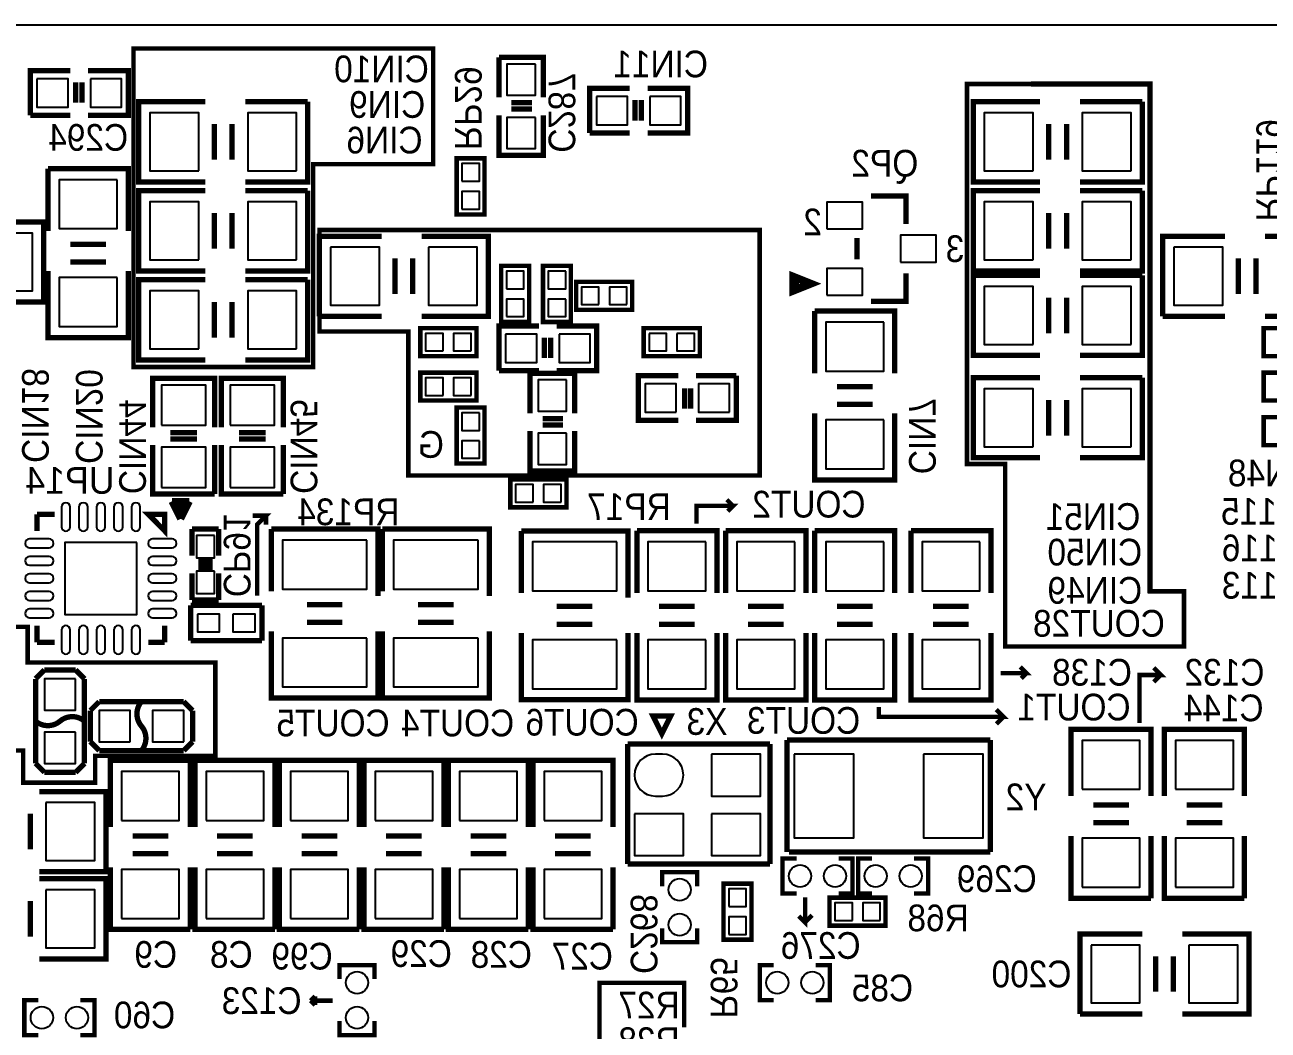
# Model space of a CAD drawing. Extents: x -5 to 120, y 0 to 85.
# Drawn here: x 33.12 to 68.62, y 56.31 to 85 of the extents above; entities that cross this region are included whole.
import ezdxf

# ---------------------------------------------------------------- set-up
doc = ezdxf.new("R2010")
doc.units = 0
for name, color, linetype in [('BG_OUTLINE', 2, 'CONTINUOUS'), ('BG_SILKSCREEN_BOTTOM', 4, 'CONTINUOUS'), ('PG_SILKSCREEN_BOTTOM', 6, 'CONTINUOUS'), ('PIN_BOTTOM', 8, 'CONTINUOUS'), ('RD_SILKSCREEN_BOTTOM', 7, 'CONTINUOUS')]:
    doc.layers.add(name, color=color, linetype=linetype)

msp = doc.modelspace()

# ---------------------------------------------------------------- linework, layer by layer
at = {"layer": 'BG_OUTLINE'}
msp.add_lwpolyline([(0, 1.500124), (0, 83.49996, -0.414214), (1.500124, 85.000084), (113.4999, 85.000084, -0.414214), (115.000024, 83.49996), (115.000024, 1.500124, -0.414214), (113.4999, 0), (1.500124, 0, -0.414214), (0, 1.500124)], format="xyb", dxfattribs=at)
at = {"layer": 'BG_SILKSCREEN_BOTTOM', "const_width": 0.127}
for points in [[(36.703, 75.2348), (36.2204, 75.2348), (36.2204, 84.328), (44.7802, 84.328), (44.7802, 81.026), (41.3512, 81.026), (41.3512, 75.2348), (36.703, 75.2348)], [(41.91, 76.2508), (44.069, 76.2508), (44.069, 72.136), (54.102, 72.136), (54.102, 79.1464), (41.529, 79.1464), (41.529, 76.2508), (41.91, 76.2508)], [(31.5722, 72.009), (32.5628, 72.009), (32.5628, 67.818), (33.1978, 67.818), (33.1978, 66.802), (38.5572, 66.802), (38.5572, 64.135), (35.1282, 64.135), (35.1282, 63.373), (33.0708, 63.373), (33.0708, 64.2874), (30.48, 64.2874), (30.48, 60.579), (24.0792, 60.579), (24.0792, 64.0334), (27.5844, 64.0334), (27.5844, 69.2912), (31.4452, 69.2912), (31.4452, 72.009), (31.5722, 72.009)], [(53.34, 71.2724), (53.1622, 71.4502)], [(39.751, 68.707), (39.751, 70.739), (40.005, 70.993), (39.624, 70.993)], [(40.005, 70.993), (40.005, 70.739)], [(52.2986, 70.7644), (52.2986, 71.2724), (53.34, 71.2724), (53.1876, 71.12)], [(60.9854, 66.4972), (61.722, 66.4972), (61.5442, 66.675)], [(61.722, 66.4972), (61.5696, 66.3448)], [(64.9478, 65.0748), (64.9478, 66.4464), (65.5574, 66.4464), (65.3542, 66.6496)], [(65.5574, 66.4464), (65.3542, 66.2432)], [(57.5056, 65.532), (57.5056, 65.2526), (61.0616, 65.2526), (60.8584, 65.4558)], [(61.0616, 65.2526), (60.8584, 65.0494)], [(39.243, 64.008), (37.973, 64.008)], [(55.3974, 60.0964), (55.3974, 59.3852), (55.2196, 59.563)], [(55.3974, 59.3852), (55.6006, 59.5884)], [(51.943, 42.164), (51.943, 42.037), (49.53, 42.037), (49.53, 57.658), (51.943, 57.658), (51.943, 56.388)], [(41.275, 57.15), (41.402, 57.277)], [(41.91, 57.15), (41.275, 57.15)], [(41.402, 57.023), (41.275, 57.15)], [(41.402, 57.277), (41.402, 57.023)]]:
    msp.add_lwpolyline(points, dxfattribs=at)
at = {"layer": 'BG_SILKSCREEN_BOTTOM'}
msp.add_lwpolyline([(65.1764, 68.834, 0.127, 0.127, 0), (66.2178, 68.834, 0.127, 0.127, 0), (66.2178, 67.2592, 0.127, 0.127, 0), (61.1124, 67.2592, 0.127, 0.127, 0), (61.1124, 72.4662, 0.127, 0.127, 0), (60.0202, 72.4662, 0.127, 0.127, 0), (60.0202, 83.312, 0.127, 0.127, 0), (61.849, 83.312, 0.1524, 0.1524, 0), (65.24752, 83.312, 0.1524, 0.1524, 0), (65.24752, 68.834, 0.1524, 0.1524, 0), (65.1764, 68.834, 0.1524, 0.1524, 0)], format="xyseb", dxfattribs=at)
at = {"layer": 'PG_SILKSCREEN_BOTTOM'}
for points, const_width in [([(47.927006, 82.931), (47.927006, 84.074), (46.657006, 84.074)], 0.1524), ([(46.657006, 84.074), (46.657006, 82.931)], 0.1524), ([(34.417, 83.693), (33.274, 83.693), (33.274, 82.423)], 0.1524), ([(34.5694, 82.7786), (34.5694, 83.3628)], 0.1524), ([(34.7472, 82.7786), (34.7472, 83.3628)], 0.1524), ([(34.925, 82.423), (36.068, 82.423), (36.068, 83.693), (34.925, 83.693)], 0.1524), ([(50.390806, 83.185), (49.247806, 83.185), (49.247806, 81.915)], 0.1524), ([(50.898806, 81.915), (52.041806, 81.915), (52.041806, 83.185), (50.898806, 83.185)], 0.1524), ([(38.275006, 82.804), (36.370006, 82.804), (36.370006, 80.518), (38.275006, 80.518)], 0.1524), ([(39.418006, 80.518), (41.196006, 80.518), (41.196006, 82.804)], 0.1524), ([(41.196006, 82.804), (39.418006, 82.804)], 0.1524), ([(47.012606, 82.7786), (47.596806, 82.7786)], 0.1524), ([(50.543206, 82.2706), (50.543206, 82.8548)], 0.1524), ([(50.721006, 82.2706), (50.721006, 82.8548)], 0.1524), ([(62.103, 82.804), (60.198, 82.804), (60.198, 80.518), (62.103, 80.518)], 0.1524), ([(63.246, 80.518), (65.024, 80.518), (65.024, 82.804)], 0.1524), ([(65.024, 82.804), (63.246, 82.804)], 0.1524), ([(33.274, 82.423), (34.417, 82.423)], 0.1524), ([(46.657006, 82.423), (46.657006, 81.28), (47.927006, 81.28), (47.927006, 82.423)], 0.1524), ([(47.012606, 82.6008), (47.596806, 82.6008)], 0.1524), ([(38.529006, 82.169), (38.529006, 81.153)], 0.1524), ([(39.037006, 82.169), (39.037006, 81.153)], 0.1524), ([(62.357, 82.169), (62.357, 81.153)], 0.1524), ([(62.865, 82.169), (62.865, 81.153)], 0.1524), ([(49.247806, 81.915), (50.390806, 81.915)], 0.1524), ([(36.068, 79.121), (36.068, 80.899), (33.782, 80.899)], 0.1524), ([(33.782, 80.899), (33.782, 79.121)], 0.1524), ([(45.44822, 81.1911), (46.24578, 81.1911), (46.24578, 79.5909), (45.44822, 79.5909), (45.44822, 81.1911)], 0.127), ([(38.275006, 80.264), (36.370006, 80.264), (36.370006, 77.978), (38.275006, 77.978)], 0.1524), ([(39.418006, 77.978), (41.196006, 77.978), (41.196006, 80.264)], 0.1524), ([(41.196006, 80.264), (39.418006, 80.264)], 0.1524), ([(62.103, 80.264), (60.198, 80.264), (60.198, 77.978), (62.103, 77.978)], 0.1524), ([(63.246, 77.978), (65.024, 77.978), (65.024, 80.264)], 0.1524), ([(65.024, 80.264), (63.246, 80.264)], 0.1524), ([(57.279032, 80.113124), (58.27903, 80.113124), (58.27903, 79.313024)], 0.1524), ([(38.529006, 79.629), (38.529006, 78.613)], 0.1524), ([(39.037006, 79.629), (39.037006, 78.613)], 0.1524), ([(62.357, 79.629), (62.357, 78.613)], 0.1524), ([(62.865, 79.629), (62.865, 78.613)], 0.1524), ([(31.75, 77.089), (33.655, 77.089), (33.655, 79.375), (31.75, 79.375)], 0.1524), ([(34.417, 78.74), (35.433, 78.74)], 0.1524), ([(43.307, 78.9686), (41.529, 78.9686), (41.529, 76.6826)], 0.1524), ([(44.45, 76.6826), (46.355, 76.6826), (46.355, 78.9686), (44.45, 78.9686)], 0.1524), ([(56.878982, 78.313026), (56.878982, 78.912974)], 0.1524), ([(67.388994, 78.9686), (65.610994, 78.9686), (65.610994, 76.6826)], 0.1524), ([(68.531994, 76.6826), (70.436994, 76.6826), (70.436994, 78.9686), (68.531994, 78.9686)], 0.1524), ([(34.417, 78.232), (35.433, 78.232)], 0.1524), ([(43.688, 77.3176), (43.688, 78.3336)], 0.1524), ([(44.196, 77.3176), (44.196, 78.3336)], 0.1524), ([(46.71822, 78.12151), (47.51578, 78.12151), (47.51578, 76.52131), (46.71822, 76.52131), (46.71822, 78.12151)], 0.127), ([(48.710596, 76.52131), (47.913036, 76.52131), (47.913036, 78.12151), (48.710596, 78.12151), (48.710596, 76.52131)], 0.127), ([(67.769994, 77.3176), (67.769994, 78.3336)], 0.1524), ([(68.277994, 77.3176), (68.277994, 78.3336)], 0.1524), ([(33.782, 77.978), (33.782, 76.073), (36.068, 76.073), (36.068, 77.978)], 0.1524), ([(38.275006, 77.724), (36.370006, 77.724), (36.370006, 75.438), (38.275006, 75.438)], 0.1524), ([(39.418006, 75.438), (41.196006, 75.438), (41.196006, 77.724)], 0.1524), ([(41.196006, 77.724), (39.418006, 77.724)], 0.1524), ([(55.660036, 77.613002), (55.025036, 77.359002), (55.025036, 77.867002), (55.660036, 77.613002)], 0.1524), ([(55.533036, 77.613002), (55.152036, 77.486002), (55.152036, 77.740002), (55.533036, 77.613002)], 0.2032), ([(58.27903, 77.912976), (58.27903, 77.112876), (57.279032, 77.112876)], 0.1524), ([(62.103, 77.851), (60.198, 77.851), (60.198, 75.565), (62.103, 75.565)], 0.1524), ([(63.246, 75.565), (65.024, 75.565), (65.024, 77.851)], 0.1524), ([(65.024, 77.851), (63.246, 77.851)], 0.1524), ([(48.86071, 76.867004), (48.86071, 77.664564), (50.46091, 77.664564), (50.46091, 76.867004), (48.86071, 76.867004)], 0.127), ([(38.529006, 77.089), (38.529006, 76.073)], 0.1524), ([(39.037006, 77.089), (39.037006, 76.073)], 0.1524), ([(62.357, 77.216), (62.357, 76.2)], 0.1524), ([(62.865, 77.216), (62.865, 76.2)], 0.1524), ([(41.529, 76.6826), (43.307, 76.6826)], 0.1524), ([(57.960006, 75.057), (57.960006, 76.835), (55.674006, 76.835)], 0.1524), ([(55.674006, 76.835), (55.674006, 75.057)], 0.1524), ([(65.610994, 76.6826), (67.388994, 76.6826)], 0.1524), ([(44.4119, 75.54722), (44.4119, 76.34478), (46.0121, 76.34478), (46.0121, 75.54722), (44.4119, 75.54722)], 0.127), ([(47.800006, 76.4032), (46.657006, 76.4032), (46.657006, 75.1332)], 0.1524), ([(48.308006, 75.1332), (49.451006, 75.1332), (49.451006, 76.4032), (48.308006, 76.4032)], 0.1524), ([(52.39004, 76.34478), (52.39004, 75.54722), (50.78984, 75.54722), (50.78984, 76.34478), (52.39004, 76.34478)], 0.127), ([(68.493894, 75.54722), (68.493894, 76.34478), (70.094094, 76.34478), (70.094094, 75.54722), (68.493894, 75.54722)], 0.127), ([(47.952406, 75.4888), (47.952406, 76.073)], 0.1524), ([(48.130206, 75.4888), (48.130206, 76.073)], 0.1524), ([(38.54196, 73.51522), (38.54196, 74.91222), (38.41496, 74.91222), (36.76396, 74.91222), (36.76396, 73.51522)], 0.1524), ([(40.50284, 73.51522), (40.50284, 74.91222), (40.37584, 74.91222), (38.72484, 74.91222), (38.72484, 73.51522)], 0.1524), ([(44.4119, 74.27722), (44.4119, 75.07478), (46.0121, 75.07478), (46.0121, 74.27722), (44.4119, 74.27722)], 0.127), ([(46.657006, 75.1332), (47.800006, 75.1332)], 0.1524), ([(48.816006, 73.914), (48.816006, 75.057), (47.546006, 75.057)], 0.1524), ([(47.546006, 75.057), (47.546006, 73.914)], 0.1524), ([(51.77917, 74.984864), (50.63617, 74.984864), (50.63617, 73.714864), (51.77917, 73.714864)], 0.1524), ([(52.28717, 73.714864), (53.43017, 73.714864), (53.43017, 74.984864)], 0.1524), ([(53.43017, 74.984864), (52.28717, 74.984864)], 0.1524), ([(62.103, 74.93), (60.198, 74.93), (60.198, 72.644), (62.103, 72.644)], 0.1524), ([(63.246, 72.644), (65.024, 72.644), (65.024, 74.93)], 0.1524), ([(65.024, 74.93), (63.246, 74.93)], 0.1524), ([(68.493894, 74.27722), (68.493894, 75.07478), (70.094094, 75.07478), (70.094094, 74.27722), (68.493894, 74.27722)], 0.127), ([(51.95697, 74.629264), (51.95697, 74.045064)], 0.1524), ([(52.13477, 74.629264), (52.13477, 74.045064)], 0.1524), ([(56.309006, 74.676), (57.325006, 74.676)], 0.1524), ([(56.309006, 74.168), (57.325006, 74.168)], 0.1524), ([(62.357, 74.295), (62.357, 73.279)], 0.1524), ([(62.865, 74.295), (62.865, 73.279)], 0.1524), ([(46.24578, 72.4789), (45.44822, 72.4789), (45.44822, 74.0791), (46.24578, 74.0791), (46.24578, 72.4789)], 0.127), ([(55.674006, 73.914), (55.674006, 72.009), (57.960006, 72.009), (57.960006, 73.914)], 0.1524), ([(68.493894, 73.00722), (68.493894, 73.80478), (70.094094, 73.80478), (70.094094, 73.00722), (68.493894, 73.00722)], 0.127), ([(47.901606, 73.7616), (48.485806, 73.7616)], 0.1524), ([(47.901606, 73.5838), (48.485806, 73.5838)], 0.1524), ([(38.03396, 73.36282), (37.27196, 73.36282)], 0.1524), ([(38.03396, 73.18502), (37.27196, 73.18502)], 0.1524), ([(39.99484, 73.36282), (39.23284, 73.36282)], 0.1524), ([(39.99484, 73.18502), (39.23284, 73.18502)], 0.1524), ([(47.546006, 73.406), (47.546006, 72.263), (48.816006, 72.263), (48.816006, 73.406)], 0.1524), ([(36.76396, 73.00722), (36.76396, 71.61022), (38.54196, 71.61022)], 0.1524), ([(38.54196, 71.61022), (38.54196, 73.00722)], 0.1524), ([(38.72484, 73.00722), (38.72484, 71.61022), (40.50284, 71.61022)], 0.1524), ([(40.50284, 71.61022), (40.50284, 73.00722)], 0.1524), ([(46.982126, 71.22922), (46.982126, 72.02678), (48.582326, 72.02678), (48.582326, 71.22922), (46.982126, 71.22922)], 0.127), ([(37.317426, 71.401178), (37.817298, 71.401178)], 0.199898), ([(37.567362, 70.901306), (37.317426, 71.401178)], 0.199898), ([(37.817298, 71.401178), (37.567362, 70.901306)], 0.199898), ([(37.567362, 70.901306), (37.567362, 71.301356)], 0.199898), ([(33.462468, 71.02729), (33.462468, 70.555866)], 0.1524), ([(33.462468, 71.02729), (33.968182, 71.02729)], 0.1524), ([(37.112448, 71.02729), (36.647374, 71.02729), (37.112448, 70.555866), (37.112448, 71.02729)], 0.1524), ([(38.65626, 70.61454), (37.89426, 70.61454)], 0.1524), ([(37.89426, 70.61454), (37.89426, 69.85254)], 0.1524), ([(38.65626, 69.85254), (38.65626, 70.61454)], 0.1524), ([(43.202606, 68.703952), (43.202606, 70.608952), (40.154606, 70.608952)], 0.1524), ([(40.154606, 70.608952), (40.154606, 68.834)], 0.1524), ([(46.377606, 68.703952), (46.377606, 70.608952), (43.329606, 70.608952)], 0.1524), ([(43.329606, 70.608952), (43.329606, 68.834)], 0.1524), ([(50.340006, 68.653152), (50.340006, 70.558152), (47.292006, 70.558152)], 0.1524), ([(47.292006, 70.558152), (47.292006, 68.7832)], 0.1524), ([(52.880006, 68.7832), (52.880006, 70.5612), (50.594006, 70.5612)], 0.1524), ([(50.594006, 70.5612), (50.594006, 68.7832)], 0.1524), ([(55.420006, 68.7832), (55.420006, 70.5612), (53.134006, 70.5612)], 0.1524), ([(53.134006, 70.5612), (53.134006, 68.7832)], 0.1524), ([(57.960006, 68.7832), (57.960006, 70.5612), (55.674006, 70.5612)], 0.1524), ([(55.674006, 70.5612), (55.674006, 68.7832)], 0.1524), ([(60.706, 68.7832), (60.706, 70.5612), (58.42, 70.5612)], 0.1524), ([(58.42, 70.5612), (58.42, 68.7832)], 0.1524), ([(38.07206, 69.67474), (38.47846, 69.67474)], 0.1524), ([(38.07206, 69.52234), (38.47846, 69.52234)], 0.1524), ([(37.89426, 69.34454), (37.89426, 68.58254)], 0.1524), ([(38.65626, 68.58254), (38.65626, 69.34454)], 0.1524), ([(37.89426, 68.58254), (38.65626, 68.58254)], 0.1524), ([(41.170606, 68.453), (42.186606, 68.453)], 0.1524), ([(44.345606, 68.453), (45.361606, 68.453)], 0.1524), ([(37.85362, 68.43776), (39.88562, 68.43776)], 0.1524), ([(37.85362, 67.42176), (37.85362, 68.43776)], 0.1524), ([(39.88562, 68.43776), (39.88562, 67.42176)], 0.1524), ([(48.308006, 68.4022), (49.324006, 68.4022)], 0.1524), ([(51.229006, 68.4022), (52.245006, 68.4022)], 0.1524), ([(53.769006, 68.4022), (54.785006, 68.4022)], 0.1524), ([(56.309006, 68.4022), (57.325006, 68.4022)], 0.1524), ([(59.055, 68.4022), (60.071, 68.4022)], 0.1524), ([(33.462468, 67.37731), (33.462468, 67.85102)], 0.1524), ([(37.112448, 67.37731), (37.112448, 67.85102)], 0.1524), ([(41.170606, 67.945), (42.186606, 67.945)], 0.1524), ([(44.345606, 67.945), (45.361606, 67.945)], 0.1524), ([(48.308006, 67.8942), (49.324006, 67.8942)], 0.1524), ([(51.229006, 67.8942), (52.245006, 67.8942)], 0.1524), ([(53.769006, 67.8942), (54.785006, 67.8942)], 0.1524), ([(56.309006, 67.8942), (57.325006, 67.8942)], 0.1524), ([(59.055, 67.8942), (60.071, 67.8942)], 0.1524), ([(39.88562, 67.42176), (37.85362, 67.42176)], 0.1524), ([(40.154606, 67.694048), (40.154606, 65.789048), (43.202606, 65.789048), (43.202606, 67.694048)], 0.1524), ([(43.329606, 67.694048), (43.329606, 65.789048), (46.377606, 65.789048), (46.377606, 67.694048)], 0.1524), ([(47.292006, 67.643248), (47.292006, 65.738248), (50.340006, 65.738248), (50.340006, 67.643248)], 0.1524), ([(50.594006, 67.6402), (50.594006, 65.7352), (52.880006, 65.7352), (52.880006, 67.6402)], 0.1524), ([(53.134006, 67.6402), (53.134006, 65.7352), (55.420006, 65.7352), (55.420006, 67.6402)], 0.1524), ([(55.674006, 67.6402), (55.674006, 65.7352), (57.960006, 65.7352), (57.960006, 67.6402)], 0.1524), ([(58.42, 67.6402), (58.42, 65.7352), (60.706, 65.7352), (60.706, 67.6402)], 0.1524), ([(33.462468, 67.37731), (33.968182, 67.37731)], 0.1524), ([(37.112448, 67.37731), (36.647374, 67.37731)], 0.1524), ([(33.42386, 66.33464), (33.67786, 66.58864)], 0.1524), ([(33.42386, 63.92164), (33.42386, 66.33464)], 0.1524), ([(33.67786, 66.58864), (34.56686, 66.58864)], 0.1524), ([(34.56686, 66.58864), (34.82086, 66.33464)], 0.1524), ([(34.82086, 66.33464), (34.82086, 63.92164)], 0.1524), ([(34.98596, 65.4304), (35.23996, 65.6844)], 0.1524), ([(35.23996, 65.6844), (37.65296, 65.6844)], 0.1524), ([(37.65296, 65.6844), (37.90696, 65.4304)], 0.1524), ([(34.98596, 64.5414), (34.98596, 65.4304)], 0.1524), ([(37.90696, 65.4304), (37.90696, 64.5414)], 0.1524), ([(51.054, 65.278), (51.562, 65.278), (51.308, 64.77), (51.054, 65.278)], 0.1524), ([(65.278, 62.992), (65.278, 64.897), (62.992, 64.897), (62.992, 62.992)], 0.1524), ([(67.945, 62.992), (67.945, 64.897), (65.659, 64.897), (65.659, 62.992)], 0.1524), ([(35.23996, 64.2874), (34.98596, 64.5414)], 0.1524), ([(37.90696, 64.5414), (37.65296, 64.2874)], 0.1524), ([(60.68568, 64.5922), (54.88432, 64.5922)], 0.1524), ([(54.88432, 64.5922), (54.88432, 61.3918)], 0.1524), ([(60.68568, 61.3918), (60.68568, 64.5922)], 0.1524), ([(37.65296, 64.2874), (35.23996, 64.2874)], 0.1524), ([(50.334926, 64.477138), (50.334926, 61.048138)], 0.1524), ([(54.398926, 64.477138), (50.334926, 64.477138)], 0.1524), ([(54.398926, 61.048138), (54.398926, 64.477138)], 0.1524), ([(33.67786, 63.66764), (33.42386, 63.92164)], 0.1524), ([(34.82086, 63.92164), (34.56686, 63.66764)], 0.1524), ([(37.846, 62.103), (37.846, 64.008), (35.56, 64.008), (35.56, 62.103)], 0.1524), ([(40.259, 62.103), (40.259, 64.008), (37.973, 64.008), (37.973, 62.103)], 0.1524), ([(42.672, 62.103), (42.672, 64.008), (40.386, 64.008), (40.386, 62.103)], 0.1524), ([(45.085, 62.103), (45.085, 64.008), (42.799, 64.008), (42.799, 62.103)], 0.1524), ([(47.498, 62.103), (47.498, 64.008), (45.212, 64.008), (45.212, 62.103)], 0.1524), ([(49.911, 62.103), (49.911, 64.008), (47.625, 64.008), (47.625, 62.103)], 0.1524), ([(34.56686, 63.66764), (33.67786, 63.66764)], 0.1524), ([(33.528, 60.833), (35.433, 60.833), (35.433, 63.119), (33.528, 63.119)], 0.1524), ([(33.274, 61.468), (33.274, 62.484)], 0.1524), ([(64.643, 62.738), (63.627, 62.738)], 0.1524), ([(67.31, 62.738), (66.294, 62.738)], 0.1524), ([(64.643, 62.23), (63.627, 62.23)], 0.1524), ([(67.31, 62.23), (66.294, 62.23)], 0.1524), ([(37.211, 61.849), (36.195, 61.849)], 0.1524), ([(39.624, 61.849), (38.608, 61.849)], 0.1524), ([(42.037, 61.849), (41.021, 61.849)], 0.1524), ([(44.45, 61.849), (43.434, 61.849)], 0.1524), ([(46.863, 61.849), (45.847, 61.849)], 0.1524), ([(49.276, 61.849), (48.26, 61.849)], 0.1524), ([(62.992, 61.849), (62.992, 60.071), (65.278, 60.071)], 0.1524), ([(65.278, 60.071), (65.278, 61.849)], 0.1524), ([(65.659, 61.849), (65.659, 60.071), (67.945, 60.071)], 0.1524), ([(67.945, 60.071), (67.945, 61.849)], 0.1524), ([(54.93512, 61.3918), (60.68568, 61.3918)], 0.1524), ([(37.211, 61.341), (36.195, 61.341)], 0.1524), ([(39.624, 61.341), (38.608, 61.341)], 0.1524), ([(42.037, 61.341), (41.021, 61.341)], 0.1524), ([(44.45, 61.341), (43.434, 61.341)], 0.1524), ([(46.863, 61.341), (45.847, 61.341)], 0.1524), ([(49.276, 61.341), (48.26, 61.341)], 0.1524), ([(50.334926, 61.048138), (54.398926, 61.048138)], 0.1524), ([(55.153052, 60.205874), (54.753002, 60.205874), (54.753002, 61.206126), (55.153052, 61.206126)], 0.127), ([(56.352948, 60.205874), (56.752998, 60.205874), (56.752998, 61.206126), (56.352948, 61.206126)], 0.127), ([(57.312052, 61.206126), (56.912002, 61.206126), (56.912002, 60.205874), (57.312052, 60.205874)], 0.127), ([(58.511948, 61.206126), (58.911998, 61.206126), (58.911998, 60.205874), (58.511948, 60.205874)], 0.127), ([(35.56, 60.96), (35.56, 59.182), (37.846, 59.182)], 0.1524), ([(37.846, 59.182), (37.846, 60.96)], 0.1524), ([(37.973, 60.96), (37.973, 59.182), (40.259, 59.182)], 0.1524), ([(40.259, 59.182), (40.259, 60.96)], 0.1524), ([(40.386, 60.96), (40.386, 59.182), (42.672, 59.182)], 0.1524), ([(42.672, 59.182), (42.672, 60.96)], 0.1524), ([(42.799, 60.96), (42.799, 59.182), (45.085, 59.182)], 0.1524), ([(45.085, 59.182), (45.085, 60.96)], 0.1524), ([(45.212, 60.96), (45.212, 59.182), (47.498, 59.182)], 0.1524), ([(47.498, 59.182), (47.498, 60.96)], 0.1524), ([(47.625, 60.96), (47.625, 59.182), (49.911, 59.182)], 0.1524), ([(49.911, 59.182), (49.911, 60.96)], 0.1524), ([(51.315874, 60.416948), (51.315874, 60.816998), (52.316126, 60.816998), (52.316126, 60.416948)], 0.127), ([(33.528, 58.3438), (35.433, 58.3438), (35.433, 60.6298), (33.528, 60.6298)], 0.1524), ([(53.06822, 60.4901), (53.86578, 60.4901), (53.86578, 58.8899), (53.06822, 58.8899), (53.06822, 60.4901)], 0.127), ([(33.274, 58.9788), (33.274, 59.9948)], 0.1524), ([(56.0959, 59.29122), (56.0959, 60.08878), (57.6961, 60.08878), (57.6961, 59.29122), (56.0959, 59.29122)], 0.127), ([(51.315874, 59.217052), (51.315874, 58.817002), (52.316126, 58.817002), (52.316126, 59.217052)], 0.127), ([(65.024, 59.055), (63.246, 59.055), (63.246, 56.769)], 0.1524), ([(66.167, 56.769), (68.072, 56.769), (68.072, 59.055), (66.167, 59.055)], 0.1524), ([(43.104054, 57.76595), (43.104054, 58.166), (42.103802, 58.166), (42.103802, 57.76595)], 0.127), ([(54.504336, 57.165748), (54.104286, 57.165748), (54.104286, 58.166), (54.504336, 58.166)], 0.127), ([(55.704232, 57.165748), (56.104282, 57.165748), (56.104282, 58.166), (55.704232, 58.166)], 0.127), ([(65.405, 57.404), (65.405, 58.42)], 0.1524), ([(65.913, 57.404), (65.913, 58.42)], 0.1524), ([(33.504124, 56.16575), (33.104074, 56.16575), (33.104074, 57.166002), (33.504124, 57.166002)], 0.127), ([(34.70402, 56.16575), (35.10407, 56.16575), (35.10407, 57.166002), (34.70402, 57.166002)], 0.127), ([(63.246, 56.769), (65.024, 56.769)], 0.1524), ([(43.104054, 56.566054), (43.104054, 56.166004), (42.103802, 56.166004), (42.103802, 56.566054)], 0.127)]:
    msp.add_lwpolyline(points, dxfattribs=dict(at, const_width=const_width))
at = {"layer": 'PG_SILKSCREEN_BOTTOM', "const_width": 0.1524}
for points in [[(36.44646, 64.986154), (36.44646, 64.9859, -0.366409), (36.44646, 65.684654)], [(34.82086, 65.12814, 0.366409), (34.122106, 65.12814)], [(34.122106, 65.12814), (34.12236, 65.12814, -0.366409), (33.423606, 65.12814)], [(36.44646, 64.2874, 0.366409), (36.44646, 64.986154)]]:
    msp.add_lwpolyline(points, format="xyb", dxfattribs=at)
at = {"layer": 'PIN_BOTTOM'}
for points in [[(47.698406, 83.8835), (46.885606, 83.8835), (46.885606, 82.9945), (47.698406, 82.9945)], [(33.4645, 83.4644), (33.4645, 82.6516), (34.3535, 82.6516), (34.3535, 83.4644)], [(34.9885, 83.4644), (34.9885, 82.6516), (35.8775, 82.6516), (35.8775, 83.4644)], [(49.438306, 82.9564), (49.438306, 82.1436), (50.327306, 82.1436), (50.327306, 82.9564)], [(50.962306, 82.9564), (50.962306, 82.1436), (51.851306, 82.1436), (51.851306, 82.9564)], [(38.084506, 80.8355), (38.084506, 82.4865), (36.687506, 82.4865), (36.687506, 80.8355)], [(40.878506, 80.8355), (40.878506, 82.4865), (39.481506, 82.4865), (39.481506, 80.8355)], [(61.9125, 80.8355), (61.9125, 82.4865), (60.5155, 82.4865), (60.5155, 80.8355)], [(64.7065, 80.8355), (64.7065, 82.4865), (63.3095, 82.4865), (63.3095, 80.8355)], [(47.698406, 82.3595), (46.885606, 82.3595), (46.885606, 81.4705), (47.698406, 81.4705)], [(45.59681, 80.53959), (46.09719, 80.53959), (46.09719, 81.03997), (45.59681, 81.03997)], [(35.7505, 80.5815), (34.0995, 80.5815), (34.0995, 79.1845), (35.7505, 79.1845)], [(45.59681, 79.74203), (46.09719, 79.74203), (46.09719, 80.24241), (45.59681, 80.24241)], [(38.084506, 78.2955), (38.084506, 79.9465), (36.687506, 79.9465), (36.687506, 78.2955)], [(40.878506, 78.2955), (40.878506, 79.9465), (39.481506, 79.9465), (39.481506, 78.2955)], [(56.02097, 79.18196), (57.03697, 79.18196), (57.03697, 79.94396), (56.02097, 79.94396)], [(61.9125, 78.2955), (61.9125, 79.9465), (60.5155, 79.9465), (60.5155, 78.2955)], [(64.7065, 78.2955), (64.7065, 79.9465), (63.3095, 79.9465), (63.3095, 78.2955)], [(31.9405, 79.0575), (31.9405, 77.4065), (33.3375, 77.4065), (33.3375, 79.0575)], [(58.121042, 78.232), (59.137042, 78.232), (59.137042, 78.994), (58.121042, 78.994)], [(41.8465, 78.6511), (41.8465, 77.0001), (43.2435, 77.0001), (43.2435, 78.6511)], [(44.6405, 78.6511), (44.6405, 77.0001), (46.0375, 77.0001), (46.0375, 78.6511)], [(65.928494, 78.6511), (65.928494, 77.0001), (67.325494, 77.0001), (67.325494, 78.6511)], [(35.7505, 77.7875), (34.0995, 77.7875), (34.0995, 76.3905), (35.7505, 76.3905)], [(46.86681, 77.47), (47.36719, 77.47), (47.36719, 77.97038), (46.86681, 77.97038)], [(48.562006, 77.97038), (48.061626, 77.97038), (48.061626, 77.47), (48.562006, 77.47)], [(56.02097, 77.28204), (57.03697, 77.28204), (57.03697, 78.04404), (56.02097, 78.04404)], [(38.084506, 75.7555), (38.084506, 77.4065), (36.687506, 77.4065), (36.687506, 75.7555)], [(40.878506, 75.7555), (40.878506, 77.4065), (39.481506, 77.4065), (39.481506, 75.7555)], [(49.51222, 77.015594), (49.51222, 77.515974), (49.01184, 77.515974), (49.01184, 77.015594)], [(50.30978, 77.015594), (50.30978, 77.515974), (49.8094, 77.515974), (49.8094, 77.015594)], [(61.9125, 75.8825), (61.9125, 77.5335), (60.5155, 77.5335), (60.5155, 75.8825)], [(64.7065, 75.8825), (64.7065, 77.5335), (63.3095, 77.5335), (63.3095, 75.8825)], [(46.86681, 76.67244), (47.36719, 76.67244), (47.36719, 77.17282), (46.86681, 77.17282)], [(48.562006, 77.17282), (48.061626, 77.17282), (48.061626, 76.67244), (48.562006, 76.67244)], [(57.642506, 76.5175), (55.991506, 76.5175), (55.991506, 75.1205), (57.642506, 75.1205)], [(45.06341, 75.69581), (45.06341, 76.19619), (44.56303, 76.19619), (44.56303, 75.69581)], [(45.86097, 75.69581), (45.86097, 76.19619), (45.36059, 76.19619), (45.36059, 75.69581)], [(46.847506, 76.1746), (46.847506, 75.3618), (47.736506, 75.3618), (47.736506, 76.1746)], [(48.371506, 76.1746), (48.371506, 75.3618), (49.260506, 75.3618), (49.260506, 76.1746)], [(50.94097, 76.19619), (50.94097, 75.69581), (51.44135, 75.69581), (51.44135, 76.19619)], [(51.73853, 76.19619), (51.73853, 75.69581), (52.23891, 75.69581), (52.23891, 76.19619)], [(45.06341, 74.42581), (45.06341, 74.92619), (44.56303, 74.92619), (44.56303, 74.42581)], [(45.86097, 74.42581), (45.86097, 74.92619), (45.36059, 74.92619), (45.36059, 74.42581)], [(37.01796, 73.57872), (38.28796, 73.57872), (38.28796, 74.72172), (37.01796, 74.72172)], [(38.97884, 73.57872), (40.24884, 73.57872), (40.24884, 74.72172), (38.97884, 74.72172)], [(48.587406, 74.8665), (47.774606, 74.8665), (47.774606, 73.9775), (48.587406, 73.9775)], [(51.71567, 73.943464), (51.71567, 74.756264), (50.82667, 74.756264), (50.82667, 73.943464)], [(53.23967, 73.943464), (53.23967, 74.756264), (52.35067, 74.756264), (52.35067, 73.943464)], [(61.9125, 72.9615), (61.9125, 74.6125), (60.5155, 74.6125), (60.5155, 72.9615)], [(64.7065, 72.9615), (64.7065, 74.6125), (63.3095, 74.6125), (63.3095, 72.9615)], [(46.09719, 73.92797), (45.59681, 73.92797), (45.59681, 73.42759), (46.09719, 73.42759)], [(57.642506, 73.7235), (55.991506, 73.7235), (55.991506, 72.3265), (57.642506, 72.3265)], [(48.587406, 73.3425), (47.774606, 73.3425), (47.774606, 72.4535), (48.587406, 72.4535)], [(37.01796, 71.80072), (38.28796, 71.80072), (38.28796, 72.94372), (37.01796, 72.94372)], [(38.97884, 71.80072), (40.24884, 71.80072), (40.24884, 72.94372), (38.97884, 72.94372)], [(46.09719, 73.13041), (45.59681, 73.13041), (45.59681, 72.63003), (46.09719, 72.63003)], [(47.633636, 71.37781), (47.633636, 71.87819), (47.133256, 71.87819), (47.133256, 71.37781)], [(48.431196, 71.37781), (48.431196, 71.87819), (47.930816, 71.87819), (47.930816, 71.37781)], [(38.52926, 70.42404), (38.02126, 70.42404), (38.02126, 69.78904), (38.52926, 69.78904)], [(36.316158, 70.231), (34.258758, 70.231), (34.258758, 68.1736), (36.316158, 68.1736)], [(42.885106, 70.2945), (40.472106, 70.2945), (40.472106, 68.8975), (42.885106, 68.8975)], [(46.060106, 70.2945), (43.647106, 70.2945), (43.647106, 68.8975), (46.060106, 68.8975)], [(50.022506, 70.2437), (47.609506, 70.2437), (47.609506, 68.8467), (50.022506, 68.8467)], [(52.562506, 70.2437), (50.911506, 70.2437), (50.911506, 68.8467), (52.562506, 68.8467)], [(55.102506, 70.2437), (53.451506, 70.2437), (53.451506, 68.8467), (55.102506, 68.8467)], [(57.642506, 70.2437), (55.991506, 70.2437), (55.991506, 68.8467), (57.642506, 68.8467)], [(60.3885, 70.2437), (58.7375, 70.2437), (58.7375, 68.8467), (60.3885, 68.8467)], [(38.52926, 69.40804), (38.02126, 69.40804), (38.02126, 68.77304), (38.52926, 68.77304)], [(38.04412, 68.18376), (38.04412, 67.67576), (38.67912, 67.67576), (38.67912, 68.18376)], [(39.06012, 68.18376), (39.06012, 67.67576), (39.69512, 67.67576), (39.69512, 68.18376)], [(42.885106, 67.5005), (40.472106, 67.5005), (40.472106, 66.1035), (42.885106, 66.1035)], [(46.060106, 67.5005), (43.647106, 67.5005), (43.647106, 66.1035), (46.060106, 66.1035)], [(50.022506, 67.4497), (47.609506, 67.4497), (47.609506, 66.0527), (50.022506, 66.0527)], [(52.562506, 67.4497), (50.911506, 67.4497), (50.911506, 66.0527), (52.562506, 66.0527)], [(55.102506, 67.4497), (53.451506, 67.4497), (53.451506, 66.0527), (55.102506, 66.0527)], [(57.642506, 67.4497), (55.991506, 67.4497), (55.991506, 66.0527), (57.642506, 66.0527)], [(60.3885, 67.4497), (58.7375, 67.4497), (58.7375, 66.0527), (60.3885, 66.0527)], [(34.56686, 66.33464), (33.67786, 66.33464), (33.67786, 65.44564), (34.56686, 65.44564)], [(36.12896, 64.5414), (36.12896, 65.4304), (35.23996, 65.4304), (35.23996, 64.5414)], [(37.65296, 64.5414), (37.65296, 65.4304), (36.76396, 65.4304), (36.76396, 64.5414)], [(34.56686, 64.81064), (33.67786, 64.81064), (33.67786, 63.92164), (34.56686, 63.92164)], [(63.3095, 63.1825), (64.9605, 63.1825), (64.9605, 64.5795), (63.3095, 64.5795)], [(65.9765, 63.1825), (67.6275, 63.1825), (67.6275, 64.5795), (65.9765, 64.5795)], [(52.72532, 64.185038), (52.72532, 62.991238), (54.12232, 62.991238), (54.12232, 64.185038)], [(55.08498, 64.1858), (55.08498, 61.7982), (56.78678, 61.7982), (56.78678, 64.1858)], [(58.78322, 64.1858), (58.78322, 61.7982), (60.48502, 61.7982), (60.48502, 64.1858)], [(35.8775, 62.2935), (37.5285, 62.2935), (37.5285, 63.6905), (35.8775, 63.6905)], [(38.2905, 62.2935), (39.9415, 62.2935), (39.9415, 63.6905), (38.2905, 63.6905)], [(40.7035, 62.2935), (42.3545, 62.2935), (42.3545, 63.6905), (40.7035, 63.6905)], [(43.1165, 62.2935), (44.7675, 62.2935), (44.7675, 63.6905), (43.1165, 63.6905)], [(45.5295, 62.2935), (47.1805, 62.2935), (47.1805, 63.6905), (45.5295, 63.6905)], [(47.9425, 62.2935), (49.5935, 62.2935), (49.5935, 63.6905), (47.9425, 63.6905)], [(33.7185, 62.8015), (33.7185, 61.1505), (35.1155, 61.1505), (35.1155, 62.8015)], [(50.525426, 62.485016), (50.525426, 61.291216), (51.922426, 61.291216), (51.922426, 62.485016)], [(52.72532, 62.485016), (52.72532, 61.291216), (54.12232, 61.291216), (54.12232, 62.485016)], [(63.3095, 60.3885), (64.9605, 60.3885), (64.9605, 61.7855), (63.3095, 61.7855)], [(65.9765, 60.3885), (67.6275, 60.3885), (67.6275, 61.7855), (65.9765, 61.7855)], [(35.8775, 59.4995), (37.5285, 59.4995), (37.5285, 60.8965), (35.8775, 60.8965)], [(38.2905, 59.4995), (39.9415, 59.4995), (39.9415, 60.8965), (38.2905, 60.8965)], [(40.7035, 59.4995), (42.3545, 59.4995), (42.3545, 60.8965), (40.7035, 60.8965)], [(43.1165, 59.4995), (44.7675, 59.4995), (44.7675, 60.8965), (43.1165, 60.8965)], [(45.5295, 59.4995), (47.1805, 59.4995), (47.1805, 60.8965), (45.5295, 60.8965)], [(47.9425, 59.4995), (49.5935, 59.4995), (49.5935, 60.8965), (47.9425, 60.8965)], [(33.7185, 60.3123), (33.7185, 58.6613), (35.1155, 58.6613), (35.1155, 60.3123)], [(53.21681, 59.83859), (53.71719, 59.83859), (53.71719, 60.33897), (53.21681, 60.33897)], [(56.74741, 59.43981), (56.74741, 59.94019), (56.24703, 59.94019), (56.24703, 59.43981)], [(57.54497, 59.43981), (57.54497, 59.94019), (57.04459, 59.94019), (57.04459, 59.43981)], [(53.21681, 59.04103), (53.71719, 59.04103), (53.71719, 59.54141), (53.21681, 59.54141)], [(63.5635, 58.7375), (63.5635, 57.0865), (64.9605, 57.0865), (64.9605, 58.7375)], [(66.3575, 58.7375), (66.3575, 57.0865), (67.7545, 57.0865), (67.7545, 58.7375)]]:
    msp.add_lwpolyline(points, close=True, dxfattribs=at)
for points in [[(34.41446, 70.677278), (34.41446, 71.236078, 1), (34.16046, 71.236078), (34.16046, 70.677278, 1)], [(34.914332, 70.677278), (34.914332, 71.236078, 1), (34.660332, 71.236078), (34.660332, 70.677278, 1)], [(35.414458, 70.677278), (35.414458, 71.236078, 1), (35.160458, 71.236078), (35.160458, 70.677278, 1)], [(35.914584, 70.677278), (35.914584, 71.236078, 1), (35.660584, 71.236078), (35.660584, 70.677278, 1)], [(36.414456, 70.677278), (36.414456, 71.236078, 1), (36.160456, 71.236078), (36.160456, 70.677278, 1)], [(33.25368, 70.075298), (33.81248, 70.075298, 1), (33.81248, 70.329298), (33.25368, 70.329298, 1)], [(36.762436, 70.075298), (37.321236, 70.075298, 1), (37.321236, 70.329298), (36.762436, 70.329298, 1)], [(33.25368, 69.575426), (33.81248, 69.575426, 1), (33.81248, 69.829426), (33.25368, 69.829426, 1)], [(36.762436, 69.575426), (37.321236, 69.575426, 1), (37.321236, 69.829426), (36.762436, 69.829426, 1)], [(33.25368, 69.0753), (33.81248, 69.0753, 1), (33.81248, 69.3293), (33.25368, 69.3293, 1)], [(36.762436, 69.0753), (37.321236, 69.0753, 1), (37.321236, 69.3293), (36.762436, 69.3293, 1)], [(33.25368, 68.575174), (33.81248, 68.575174, 1), (33.81248, 68.829174), (33.25368, 68.829174, 1)], [(36.762436, 68.575174), (37.321236, 68.575174, 1), (37.321236, 68.829174), (36.762436, 68.829174, 1)], [(33.25368, 68.075302), (33.81248, 68.075302, 1), (33.81248, 68.329302), (33.25368, 68.329302, 1)], [(36.762436, 68.075302), (37.321236, 68.075302, 1), (37.321236, 68.329302), (36.762436, 68.329302, 1)], [(34.41446, 67.168522), (34.41446, 67.727322, 1), (34.16046, 67.727322), (34.16046, 67.168522, 1)], [(34.914332, 67.168522), (34.914332, 67.727322, 1), (34.660332, 67.727322), (34.660332, 67.168522, 1)], [(35.414458, 67.168522), (35.414458, 67.727322, 1), (35.160458, 67.727322), (35.160458, 67.168522, 1)], [(35.914584, 67.168522), (35.914584, 67.727322, 1), (35.660584, 67.727322), (35.660584, 67.168522, 1)], [(36.414456, 67.168522), (36.414456, 67.727322, 1), (36.160456, 67.727322), (36.160456, 67.168522, 1)], [(51.325526, 64.185038), (51.122326, 64.185038, 1), (51.122326, 62.991238), (51.325526, 62.991238, 1)]]:
    msp.add_lwpolyline(points, format="xyb", close=True, dxfattribs=at)
for centre in [(55.252874, 60.706), (56.253126, 60.706), (57.411874, 60.706), (58.412126, 60.706), (51.816, 60.317126), (51.816, 59.316874), (42.603928, 57.666128), (54.604158, 57.665874), (55.60441, 57.665874), (33.603946, 56.665876), (34.604198, 56.665876), (42.603928, 56.665876)]:
    msp.add_circle(centre, 0.3175, dxfattribs=at)

# ---------------------------------------------------------------- texts
at = {"layer": 'BG_SILKSCREEN_BOTTOM', "text_generation_flag": 2, "width": 0.936667}
msp.add_text('G', height=0.762, dxfattribs=at).set_placement((45.085, 72.644))
at = {"layer": 'PG_SILKSCREEN_BOTTOM', "text_generation_flag": 2, "width": 0.936667}
for s, p in [('2', (55.88, 78.994)), ('3', (59.944, 78.232))]:
    msp.add_text(s, height=0.762, dxfattribs=at).set_placement(p)
at = {"layer": 'RD_SILKSCREEN_BOTTOM', "text_generation_flag": 2}
for s, width, p in [('CIN11', 0.936667, (52.62626, 83.5025)), ('CIN10', 0.936667, (44.655486, 83.3628)), ('CIN9', 0.936667, (44.552616, 82.3468)), ('C294', 0.936667, (36.068, 81.407)), ('CIN6', 0.936667, (44.4754, 81.3308)), ('QP2', 0.936667, (58.630312, 80.6704)), ('CIN48', 0.936667, (70.177914, 71.8312)), ('UP14', 1.000333, (35.679634, 71.61784)), ('RP134', 0.936667, (43.815, 70.72122)), ('RP17', 0.936667, (51.562, 70.866)), ('COUT2', 0.936667, (57.1246, 70.939406)), ('RP115', 0.936667, (70.193154, 70.73392)), ('CIN51', 0.936667, (64.9732, 70.5866)), ('CIN50', 0.936667, (65.024, 69.5706)), ('RP116', 0.936667, (70.218554, 69.69252)), ('CIN49', 0.936667, (65.024, 68.4784)), ('RP113', 0.936667, (70.218554, 68.62572)), ('COUT28', 0.936667, (65.6717, 67.5386)), ('C138', 0.936667, (64.7319, 66.1416)), ('C132', 0.936667, (68.5165, 66.1416)), ('COUT1', 0.936667, (64.6938, 65.148206)), ('C144', 0.936667, (68.4911, 65.1256)), ('COUT5', 0.936667, (43.5356, 64.6938)), ('COUT4', 0.936667, (47.0916, 64.6938)), ('COUT6', 0.936667, (50.6476, 64.716406)), ('X3', 0.936667, (53.181504, 64.736726)), ('COUT3', 0.936667, (56.9722, 64.767206)), ('Y2', 0.936667, (62.2935, 62.5856)), ('C269', 0.936667, (62.0141, 60.2488)), ('R68', 0.936667, (60.071, 59.1312)), ('C276', 0.936667, (56.9849, 58.3438)), ('C9', 0.936667, (37.465, 58.08853)), ('C8', 0.936667, (39.624, 58.08853)), ('C99', 0.936667, (41.91, 58.039)), ('C29', 0.936667, (45.3136, 58.11266)), ('C28', 0.936667, (47.5996, 58.08726)), ('C27', 0.936667, (49.911, 58.039)), ('C200', 0.936667, (63.0047, 57.531)), ('C85', 0.936667, (58.482484, 57.132474)), ('C123', 0.936667, (41.021, 56.769)), ('R27', 0.936667, (51.816, 56.642)), ('C60', 0.936667, (37.411152, 56.361076)), ('R28', 0.936667, (51.816, 55.626))]:
    msp.add_text(s, height=0.762, dxfattribs=dict(at, width=width)).set_placement(p)
at = {"layer": 'RD_SILKSCREEN_BOTTOM', "text_generation_flag": 2, "width": 0.936667}
for s, p in [('RP29', (45.39996, 81.42732)), ('C287', (48.07204, 81.35112)), ('RP119', (68.28536, 79.39024)), ('CIN18', (33.03778, 72.49668)), ('CIN20', (34.57448, 72.46874)), ('CIN44', (35.81146, 71.60514)), ('CIN45', (40.70604, 71.61276)), ('CIN7', (58.366406, 72.1741)), ('CP91', (38.7985, 68.66509)), ('C268', (50.419, 57.912)), ('R65', (52.705, 56.642))]:
    msp.add_text(s, height=0.762, rotation=270, dxfattribs=at).set_placement(p)

doc.saveas('drawing.dxf')
